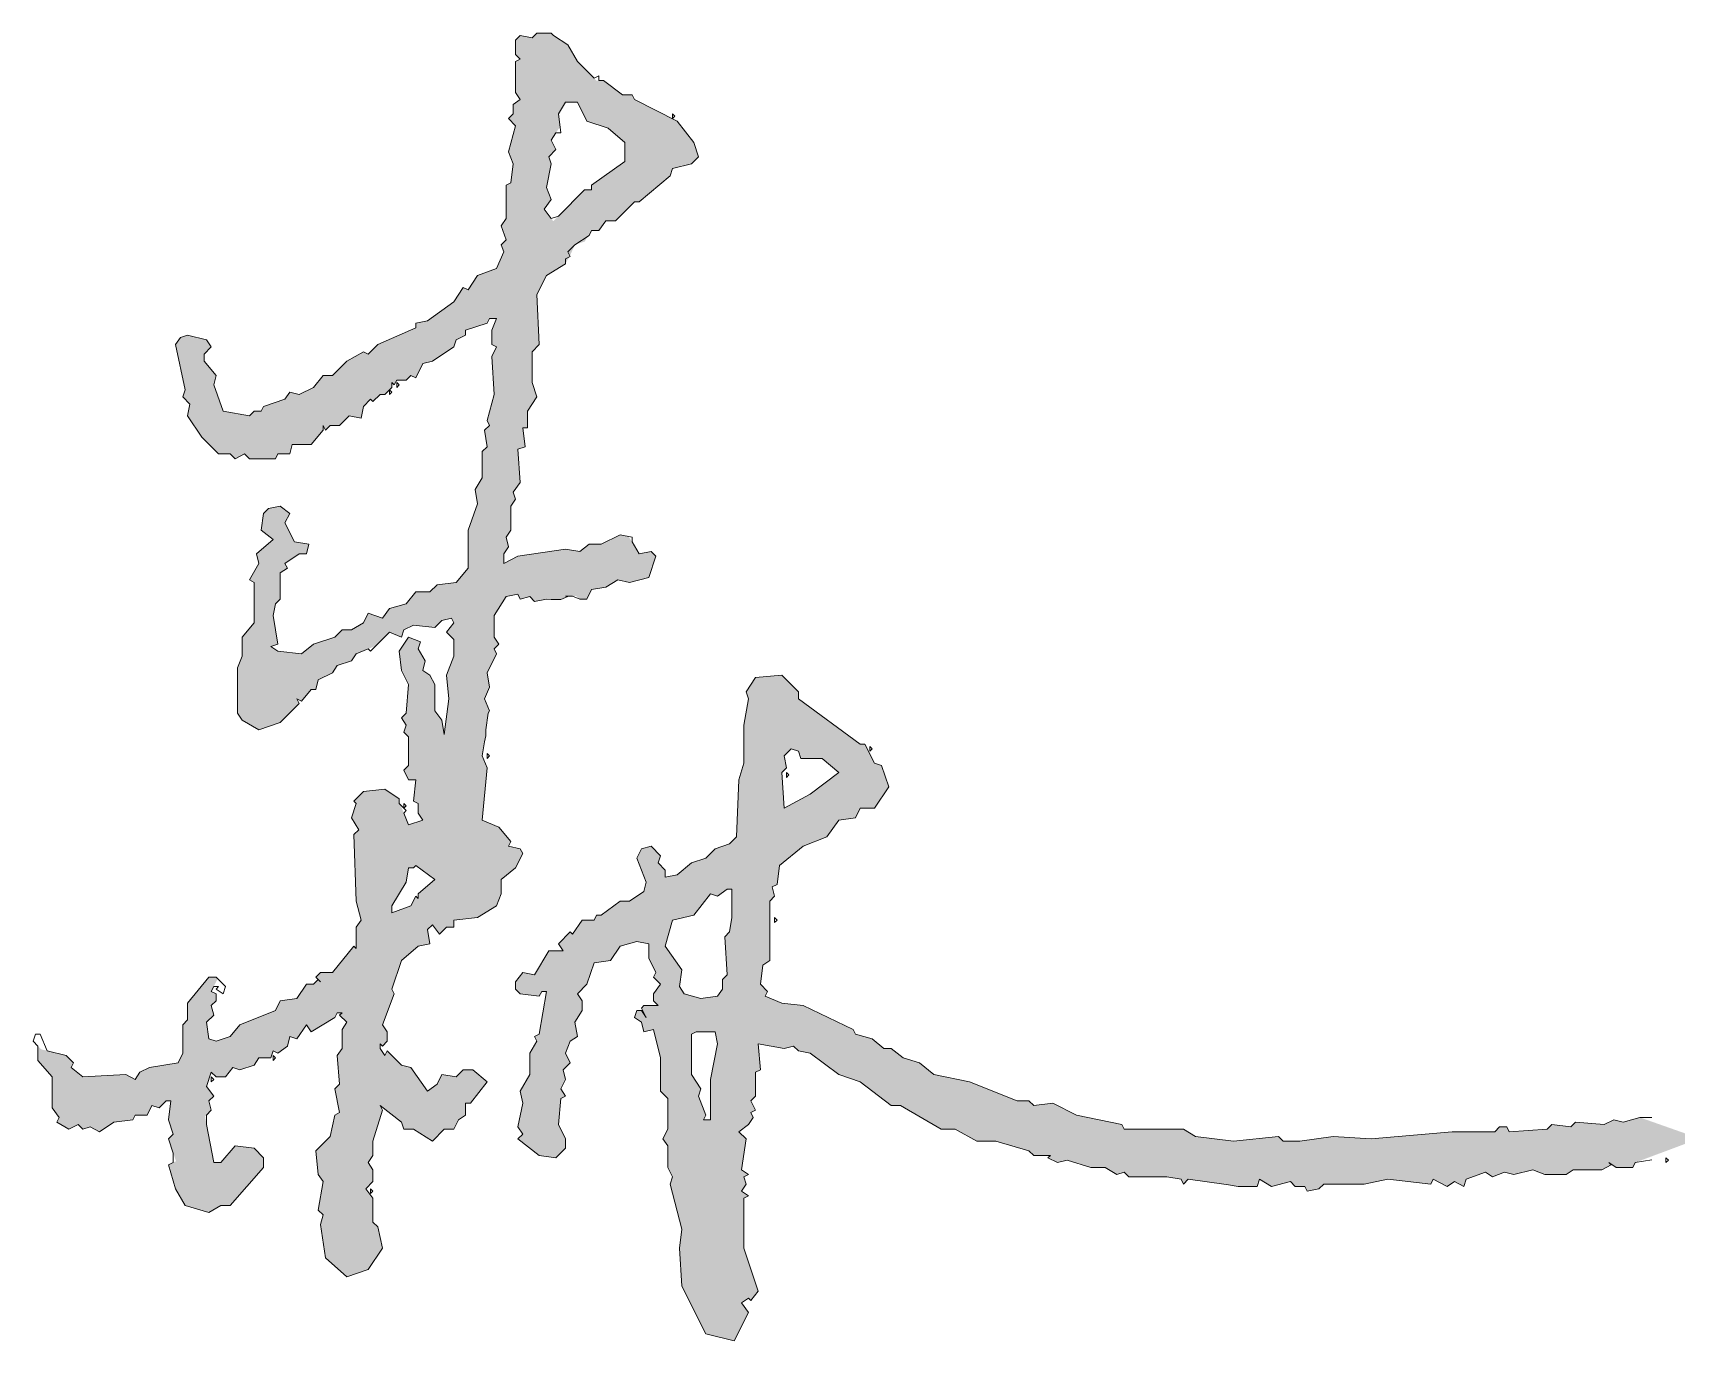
# Model space of a CAD drawing. Extents: x 1188826 to 1909461, y 608442 to 1651179.
# Drawn here: x 1554043 to 1554883, y 1275409 to 1276075 of the extents above; entities that cross this region are included whole.
import ezdxf

# ---------------------------------------------------------------- set-up
doc = ezdxf.new("R2010")
doc.units = 0
doc.header["$LTSCALE"] = 1000
doc.header["$MEASUREMENT"] = 0
doc.layers.add('WALL', color=9, linetype='Continuous', lineweight=40)
doc.layers.add('签名', color=7, linetype='Continuous', lineweight=18)

# ---------------------------------------------------------------- blocks, each defined once
blk = doc.blocks.new('tq5113')
at = {"layer": '签名'}
h = blk.add_hatch(color=2, dxfattribs=at)
h.dxf.hatch_style = 1
h.paths.add_polyline_path([(6126.61, 7861.56), (6120.56, 7861.56), (6118.14, 7859.14), (6119.35, 7857.93), (6116.94, 7855.51), (6113.31, 7855.51), (6108.47, 7848.25), (6100, 7847.04), (6097.58, 7842.21), (6079.44, 7834.95), (6074.6, 7828.9), (6067.34, 7826.48), (6063.71, 7827.69), (6062.5, 7836.16), (6066.13, 7839.79), (6064.92, 7844.62), (6067.34, 7847.04), (6067.34, 7850.67), (6064.92, 7851.88), (6068.15, 7858.33), (6067.34, 7859.14), (6063.71, 7859.14), (6052.83, 7845.83), (6052.83, 7837.37), (6050.41, 7834.95), (6050.41, 7820.43), (6047.99, 7815.59), (6033.47, 7813.18), (6028.63, 7810.76), (6026.22, 7807.13), (6021.38, 7809.55), (5999.6, 7808.34), (5993.56, 7813.18), (5994.77, 7815.59), (5991.14, 7819.22), (5978.23, 7822.45), (5976.62, 7824.06), (5976.62, 7816.8), (5983.88, 7808.34), (5983.88, 7792.61), (5987.51, 7787.77), (5986.3, 7785.35), (5992.35, 7781.73), (5997.18, 7784.14), (5999.6, 7781.73), (6003.23, 7782.94), (6008.07, 7780.52), (6015.33, 7785.35), (6025.01, 7786.56), (6026.22, 7788.98), (6032.26, 7788.98), (6034.68, 7793.82), (6038.31, 7792.61), (6041.94, 7796.24), (6044.36, 7796.24), (6043.15, 7786.56), (6045.57, 7779.31), (6043.15, 7776.89), (6046.95, 7765.48), (6043.15, 7763.58), (6046.78, 7751.49), (6051.62, 7743.02), (6063.71, 7739.39), (6069.76, 7743.02), (6074.6, 7743.02), (6091.53, 7762.37), (6091.53, 7767.21), (6086.7, 7772.05), (6077.02, 7773.26), (6069.76, 7764.79), (6066.13, 7764.79), (6061.74, 7788.22), (6064.92, 7791.4), (6063.71, 7796.24), (6066.13, 7798.66), (6062.5, 7803.5), (6064.92, 7810.76), (6067.34, 7808.34), (6072.18, 7808.34), (6075.81, 7813.18), (6079.44, 7811.97), (6086.7, 7814.38), (6089.11, 7818.01), (6095.16, 7818.01), (6096.37, 7821.64), (6098.79, 7820.43), (6103.63, 7824.06), (6104.84, 7828.9), (6108.47, 7827.69), (6113.31, 7834.95), (6115.73, 7831.32), (6127.82, 7838.58), (6129.03, 7841), (6131.45, 7841), (6130.24, 7839.79), (6133.87, 7836.16), (6131.45, 7832.53), (6131.45, 7822.85), (6129.03, 7819.22), (6130.24, 7804.71), (6127.82, 7802.29), (6130.24, 7790.19), (6127.82, 7788.98), (6125.4, 7778.1), (6118.14, 7770.84), (6119.35, 7758.74), (6121.77, 7755.11), (6119.35, 7740.6), (6121.77, 7738.18), (6120.56, 7733.34), (6122.98, 7716.41), (6133.87, 7706.73), (6144.76, 7710.36), (6152.01, 7721.25), (6149.59, 7732.13), (6147.18, 7734.55), (6147.18, 7746.65), (6143.55, 7751.49), (6147.18, 7755.11), (6147.18, 7761.16), (6144.76, 7764.79), (6147.18, 7768.42), (6147.18, 7775.68), (6152.01, 7791.4), (6150.8, 7793.82), (6161.69, 7785.35), (6162.9, 7781.73), (6167.74, 7781.73), (6177.42, 7775.68), (6183.46, 7781.73), (6188.3, 7781.73), (6190.72, 7786.56), (6194.35, 7788.98), (6194.35, 7795.03), (6196.77, 7795.03), (6205.24, 7805.92), (6197.98, 7811.97), (6193.14, 7811.97), (6189.51, 7808.34), (6182.25, 7809.55), (6179.83, 7804.71), (6175, 7801.08), (6166.53, 7813.18), (6161.69, 7814.38), (6154.43, 7821.64), (6153.22, 7819.22), (6150.8, 7822.85), (6150.8, 7825.27), (6152.01, 7824.06), (6154.43, 7826.48), (6154.43, 7831.32), (6152.01, 7834.95), (6158.06, 7850.67), (6156.85, 7853.09), (6161.69, 7867.61), (6170.16, 7874.86), (6176.21, 7876.07), (6175, 7883.33), (6177.42, 7885.75), (6181.04, 7880.91), (6184.67, 7884.54), (6188.3, 7884.54), (6188.3, 7888.17), (6195.02, 7888.84), (6195.56, 7889.38), (6196, 7888.94), (6200.4, 7889.38), (6210.07, 7895.43), (6212.49, 7901.48), (6212.49, 7908.73), (6219.75, 7914.78), (6223.38, 7922.04), (6222.17, 7924.46), (6216.12, 7925.67), (6217.33, 7928.09), (6211.28, 7935.34), (6202.82, 7938.97), (6205.24, 7965.58), (6202.82, 7971.63), (6204.55, 7982.05), (6204.58, 7984.69), (6205.79, 7993.15), (6206.45, 7994.62), (6204.03, 8000.66), (6206.45, 8006.71), (6205.24, 8013.97), (6210.07, 8023.65), (6208.86, 8026.06), (6211.28, 8028.48), (6208.86, 8032.11), (6208.86, 8043), (6214.91, 8052.68), (6220.96, 8053.89), (6222.17, 8051.47), (6227.01, 8052.68), (6229.43, 8050.26), (6235.48, 8051.47), (6237.24, 8051.3), (6242.08, 8051.3), (6246.36, 8052.68), (6246.97, 8052.93), (6250.6, 8052.93), (6252.41, 8051.47), (6256.04, 8051.47), (6258.46, 8056.3), (6265.72, 8057.51), (6271.76, 8061.14), (6277.81, 8059.93), (6287.49, 8062.35), (6291.12, 8073.24), (6288.7, 8075.66), (6282.65, 8074.45), (6277.37, 8083.25), (6272.97, 8084.13), (6263.3, 8079.29), (6257.25, 8079.29), (6252.41, 8075.66), (6245.15, 8076.87), (6220.96, 8073.24), (6213.7, 8069.61), (6213.7, 8074.45), (6216.12, 8078.08), (6214.91, 8082.92), (6217.33, 8086.54), (6217.33, 8098.64), (6219.75, 8102.27), (6218.54, 8105.9), (6222.17, 8110.74), (6220.96, 8127.67), (6224.59, 8128.88), (6223.38, 8138.56), (6225.8, 8138.56), (6225.8, 8147.02), (6230.64, 8154.28), (6228.22, 8161.54), (6228.22, 8177.26), (6231.85, 8180.89), (6230.64, 8206.3), (6235.48, 8215.97), (6245.15, 8222.02), (6247.38, 8226.04), (6249.99, 8231.7), (6254.95, 8233.35), (6258.46, 8238.95), (6262.09, 8238.95), (6265.72, 8243.79), (6270.55, 8243.79), (6280.23, 8253.47), (6282.65, 8253.47), (6298.38, 8266.78), (6299.58, 8270.4), (6309.26, 8272.82), (6312.89, 8276.45), (6310.47, 8283.71), (6302, 8294.6), (6280.23, 8305.48), (6279.02, 8307.9), (6274.18, 8307.9), (6264.51, 8315.16), (6260.88, 8315.16), (6251.2, 8324.84), (6246.36, 8333.3), (6237.29, 8339.35), (6230.64, 8339.35), (6228.22, 8336.93), (6222.17, 8338.14), (6219.75, 8335.72), (6219.75, 8328.46), (6222.17, 8326.05), (6219.75, 8324.84), (6219.75, 8309.11), (6222.17, 8305.48), (6218.54, 8303.06), (6218.54, 8298.22), (6216.12, 8295.81), (6219.75, 8292.18), (6216.12, 8278.87), (6218.54, 8272.82), (6217.33, 8263.15), (6214.91, 8261.94), (6214.91, 8245), (6212.49, 8241.37), (6214.91, 8234.12), (6212.49, 8231.7), (6213.7, 8228.07), (6210.07, 8219.6), (6200.4, 8215.97), (6195.56, 8208.71), (6193.14, 8209.92), (6188.3, 8202.67), (6175, 8192.99), (6168.95, 8191.78), (6168.95, 8189.36), (6149.59, 8180.89), (6144.76, 8176.06), (6142.34, 8177.26), (6133.87, 8172.43), (6126.61, 8165.17), (6121.77, 8165.17), (6116.94, 8159.12), (6109.68, 8155.49), (6104.84, 8156.7), (6102.42, 8153.07), (6091.53, 8149.44), (6090.32, 8147.02), (6086.7, 8147.02), (6084.28, 8144.61), (6070.97, 8147.02), (6066.13, 8160.33), (6067.34, 8165.17), (6061.29, 8172.43), (6061.29, 8176.06), (6064.92, 8179.68), (6062.5, 8183.31), (6052.83, 8185.73), (6049.2, 8184.52), (6046.78, 8180.89), (6051.62, 8157.91), (6050.41, 8154.28), (6054.04, 8150.65), (6052.83, 8144.61), (6060.08, 8133.72), (6068.55, 8125.25), (6074.6, 8125.25), (6077.02, 8122.83), (6081.86, 8125.25), (6084.28, 8122.83), (6097.58, 8122.83), (6098.79, 8125.25), (6104.84, 8125.25), (6106.05, 8130.09), (6115.73, 8130.09), (6121.77, 8137.35), (6121.77, 8139.77), (6122.98, 8137.35), (6125.4, 8139.77), (6130.24, 8139.77), (6135.08, 8144.61), (6141.13, 8143.4), (6142.34, 8149.44), (6145.97, 8153.07), (6147.18, 8151.86), (6150.8, 8155.49), (6153.22, 8155.49), (6156.85, 8159.12), (6156.85, 8161.54), (6158.06, 8160.33), (6159.27, 8162.75), (6164.11, 8162.75), (6166.53, 8165.17), (6168.95, 8163.96), (6172.58, 8171.22), (6177.42, 8172.43), (6188.3, 8179.68), (6189.51, 8183.31), (6194.35, 8185.73), (6194.35, 8188.15), (6205.24, 8191.78), (6206.45, 8194.2), (6210.07, 8194.2), (6207.66, 8188.15), (6207.66, 8180.89), (6210.07, 8179.68), (6207.66, 8174.85), (6208.86, 8155.49), (6205.24, 8142.19), (6206.45, 8139.77), (6204.03, 8137.35), (6205.24, 8128.88), (6202.82, 8126.46), (6202.82, 8113.16), (6199.19, 8107.11), (6200.4, 8099.85), (6195.56, 8086.54), (6195.56, 8067.19), (6189.51, 8059.93), (6179.83, 8058.72), (6176.21, 8055.1), (6168.95, 8055.1), (6164.11, 8049.05), (6155.64, 8046.63), (6152.01, 8041.79), (6144.76, 8044.21), (6142.34, 8039.37), (6136.29, 8035.74), (6131.45, 8035.74), (6127.82, 8032.11), (6116.94, 8028.48), (6110.89, 8023.65), (6098.79, 8024.86), (6095.16, 8027.27), (6098.79, 8028.48), (6096.37, 8043), (6097.58, 8049.05), (6100, 8051.47), (6100, 8064.77), (6103.63, 8067.19), (6102.42, 8069.61), (6109.68, 8074.45), (6113.31, 8074.45), (6114.52, 8079.29), (6107.26, 8080.5), (6102.42, 8090.17), (6104.84, 8095.01), (6100, 8098.64), (6093.95, 8097.43), (6091.53, 8095.01), (6090.32, 8086.54), (6096.37, 8081.71), (6087.9, 8074.45), (6089.11, 8069.61), (6084.28, 8061.14), (6086.7, 8059.93), (6086.7, 8039.37), (6080.65, 8032.11), (6080.65, 8022.44), (6078.23, 8016.39), (6078.23, 7993.41), (6080.65, 7989.78), (6089.11, 7984.94), (6100, 7988.57), (6109.68, 7998.24), (6108.47, 8000.66), (6110.89, 7999.45), (6115.73, 8005.5), (6118.14, 8005.5), (6119.35, 8010.34), (6126.61, 8013.97), (6129.03, 8017.6), (6136.29, 8020.02), (6138.71, 8023.65), (6148.79, 8027.68), (6155.64, 8034.53), (6161.69, 8032.11), (6162.9, 8035.74), (6167.74, 8038.16), (6178.62, 8036.95), (6182.25, 8040.58), (6187.09, 8041.79), (6188.3, 8039.37), (6184.67, 8034.53), (6188.3, 8030.9), (6188.3, 8022.44), (6184.67, 8012.76), (6185.88, 8000.66), (6183.46, 7982.52), (6182.25, 7989.78), (6178.62, 7994.62), (6178.62, 8007.92), (6176.21, 8012.76), (6172.58, 8015.18), (6173.79, 8020.02), (6170.16, 8026.06), (6171.37, 8029.69), (6165.32, 8032.11), (6160.48, 8024.86), (6161.69, 8015.18), (6165.32, 8007.92), (6164.11, 7993.41), (6161.69, 7990.99), (6164.11, 7987.36), (6162.9, 7983.73), (6165.32, 7981.31), (6165.32, 7966.79), (6162.9, 7964.38), (6165.32, 7959.54), (6168.95, 7959.54), (6167.74, 7948.65), (6170.16, 7947.44), (6170.16, 7942.6), (6172.58, 7938.97), (6165.32, 7936.55), (6161.29, 7946.63), (6160.48, 7947.44), (6160.48, 7949.86), (6153.22, 7954.7), (6142.34, 7953.49), (6137.5, 7948.65), (6138.71, 7947.44), (6136.29, 7940.18), (6139.92, 7934.14), (6137.5, 7931.72), (6138.71, 7897.85), (6141.13, 7888.17), (6138.71, 7884.54), (6138.71, 7873.66), (6137.5, 7874.86)])
h.paths.add_polyline_path([(6156.85, 7891.8), (6156.85, 7895.43), (6164.11, 7907.52), (6165.32, 7914.78), (6167.74, 7914.78), (6168.95, 7915.99), (6178.62, 7908.73), (6170.16, 7901.48), (6170.16, 7899.06), (6168.95, 7900.27), (6166.53, 7895.43)], flags=16)
h.paths.add_polyline_path([(6234.27, 8249.84), (6237.9, 8254.68), (6235.48, 8260.73), (6237.9, 8272.82), (6236.69, 8276.45), (6240.31, 8280.08), (6237.9, 8284.92), (6242.35, 8291.6), (6241.52, 8298.22), (6245.15, 8304.27), (6251.2, 8304.27), (6256.04, 8294.6), (6266.93, 8290.97), (6275.39, 8283.71), (6275.39, 8274.03), (6258.46, 8261.94), (6258.46, 8259.52), (6254.83, 8259.52), (6238.93, 8243.62)], flags=16)
h = blk.add_hatch(color=2, dxfattribs=at)
h.dxf.hatch_style = 1
h.paths.add_polyline_path([(6324.99, 7853.09), (6322.57, 7849.46), (6314.1, 7848.25), (6305.63, 7850.67), (6303.21, 7854.3), (6304.42, 7862.77), (6295.96, 7874.86), (6299.58, 7888.17), (6310.47, 7890.59), (6318.94, 7901.48), (6322.57, 7900.27), (6327.41, 7903.9), (6329.82, 7903.9), (6329.82, 7889.38), (6328.62, 7882.12), (6326.2, 7879.7), (6327.41, 7860.35), (6324.99, 7857.93)], flags=16)
h.paths.add_polyline_path([(6321.36, 7831.32), (6322.57, 7825.27), (6318.94, 7807.13), (6318.94, 7786.56), (6315.31, 7786.56), (6316.52, 7788.98), (6312.89, 7798.66), (6314.1, 7802.29), (6309.26, 7809.55), (6309.26, 7830.11), (6311.68, 7831.32)], flags=16)
h.paths.add_polyline_path([(6356.44, 7945.02), (6355.23, 7963.17), (6357.65, 7965.58), (6356.44, 7971.63), (6358.86, 7974.05), (6360.06, 7975.26), (6363.69, 7974.05), (6364.9, 7970.42), (6375.79, 7970.42), (6384.26, 7963.17), (6369.74, 7952.28)], flags=16)
h.paths.add_polyline_path([(6357.65, 7960.75), (6357.65, 7963.17), (6358.86, 7961.96)], flags=0)
h.paths.add_polyline_path([(6814.82, 7774.28), (6814.85, 7779.67), (6791.89, 7787.77), (6783.42, 7785.35), (6778.59, 7786.56), (6773.75, 7784.14), (6759.23, 7785.35), (6756.81, 7782.94), (6747.14, 7784.14), (6744.72, 7781.73), (6725.36, 7780.52), (6724.15, 7782.94), (6720.53, 7782.94), (6718.11, 7780.52), (6696.33, 7780.52), (6655.21, 7776.89), (6635.85, 7778.1), (6618.92, 7775.68), (6610.45, 7775.68), (6608.03, 7778.1), (6585.05, 7775.68), (6565.7, 7778.1), (6559.65, 7781.73), (6529.41, 7781.73), (6528.2, 7784.14), (6505.22, 7788.98), (6493.12, 7795.03), (6483.44, 7793.82), (6481.02, 7796.24), (6474.98, 7796.24), (6450.78, 7805.92), (6432.64, 7809.55), (6425.38, 7815.59), (6416.92, 7818.01), (6410.87, 7822.85), (6407.24, 7822.85), (6401.19, 7827.69), (6392.72, 7830.11), (6391.51, 7832.53), (6366.11, 7844.62), (6355.23, 7845.83), (6346.76, 7849.46), (6347.97, 7851.88), (6344.34, 7855.51), (6345.55, 7865.19), (6349.18, 7867.61), (6349.18, 7897.85), (6351.6, 7900.27), (6350.39, 7905.1), (6352.81, 7906.31), (6354.02, 7915.99), (6366.11, 7925.67), (6378.21, 7930.51), (6384.26, 7938.97), (6392.72, 7940.18), (6395.14, 7945.02), (6402.4, 7945.02), (6409.66, 7955.91), (6406.03, 7966.79), (6402.4, 7968), (6397.56, 7977.68), (6395.14, 7977.68), (6363.69, 8000.66), (6363.69, 8004.29), (6355.23, 8012.76), (6341.92, 8011.55), (6337.08, 8004.29), (6338.29, 8000.66), (6335.87, 7987.36), (6335.87, 7968), (6333.45, 7959.54), (6332.24, 7930.51), (6328.62, 7926.88), (6321.36, 7924.46), (6316.52, 7919.62), (6309.26, 7917.2), (6302, 7911.15), (6295.96, 7909.94), (6295.96, 7913.57), (6292.33, 7917.2), (6293.54, 7920.83), (6288.7, 7925.67), (6283.86, 7924.46), (6281.44, 7919.62), (6286.28, 7907.52), (6285.07, 7902.69), (6277.81, 7897.85), (6272.97, 7897.85), (6263.3, 7890.59), (6260.88, 7890.59), (6259.67, 7888.17), (6253.62, 7888.17), (6248.78, 7880.91), (6247.57, 7882.12), (6241.52, 7876.07), (6243.94, 7872.45), (6236.69, 7872.45), (6229.43, 7860.35), (6223.38, 7861.56), (6219.75, 7856.72), (6219.75, 7853.09), (6222.17, 7850.67), (6231.85, 7849.46), (6233.06, 7851.88), (6235.48, 7851.88), (6231.85, 7830.11), (6229.43, 7828.9), (6230.64, 7826.48), (6227.01, 7820.43), (6227.01, 7809.55), (6222.17, 7801.08), (6223.38, 7795.03), (6220.96, 7782.94), (6223.38, 7779.31), (6220.96, 7776.89), (6231.85, 7768.42), (6240.31, 7767.21), (6245.15, 7772.05), (6245.15, 7776.89), (6241.52, 7784.14), (6242.73, 7797.45), (6245.15, 7798.66), (6242.73, 7802.29), (6245.15, 7807.13), (6243.94, 7811.97), (6247.57, 7815.59), (6245.15, 7820.43), (6247.57, 7826.48), (6251.2, 7828.9), (6249.99, 7836.16), (6253.62, 7842.21), (6253.62, 7847.04), (6251.2, 7850.67), (6256.04, 7855.51), (6259.67, 7866.4), (6268.14, 7867.61), (6272.97, 7874.86), (6281.44, 7877.28), (6287.49, 7876.07), (6287.49, 7868.82), (6291.12, 7861.56), (6289.91, 7859.14), (6293.54, 7855.51), (6289.91, 7850.67), (6289.91, 7847.04), (6292.33, 7844.62), (6285.07, 7844.62), (6283.86, 7843.42), (6286.28, 7838.58), (6283.86, 7842.21), (6281.44, 7842.21), (6280.23, 7838.58), (6283.86, 7836.16), (6285.07, 7831.32), (6289.91, 7832.53), (6293.54, 7818.01), (6293.54, 7801.08), (6297.17, 7797.45), (6297.17, 7781.73), (6294.75, 7776.89), (6297.17, 7773.26), (6297.17, 7762.37), (6299.58, 7757.53), (6298.38, 7753.9), (6304.42, 7730.92), (6303.21, 7721.25), (6304.42, 7701.89), (6316.52, 7677.7), (6331.03, 7674.07), (6338.29, 7688.59), (6334.66, 7693.42), (6338.29, 7695.84), (6339.5, 7694.63), (6343.13, 7699.47), (6335.87, 7721.25), (6335.87, 7746.65), (6338.29, 7747.86), (6334.66, 7750.28), (6337.08, 7753.9), (6335.87, 7757.53), (6338.29, 7758.74), (6334.66, 7761.16), (6337.08, 7776.89), (6333.45, 7780.52), (6338.29, 7784.14), (6340.71, 7787.77), (6339.5, 7790.19), (6341.92, 7791.4), (6339.5, 7796.24), (6341.92, 7798.66), (6341.92, 7810.76), (6344.34, 7811.97), (6343.13, 7825.27), (6356.44, 7822.85), (6361.27, 7824.06), (6363.69, 7821.64), (6369.74, 7820.43), (6384.26, 7809.55), (6395.14, 7805.92), (6410.87, 7793.82), (6415.71, 7793.82), (6436.27, 7781.73), (6443.53, 7781.73), (6454.41, 7775.68), (6464.09, 7775.68), (6481.02, 7770.84), (6483.44, 7768.42), (6491.91, 7768.42), (6490.7, 7767.21), (6495.54, 7764.79), (6500.38, 7766), (6512.47, 7762.37), (6519.73, 7762.37), (6525.78, 7758.74), (6529.41, 7759.95), (6531.83, 7757.53), (6551.18, 7757.53), (6558.44, 7756.32), (6559.65, 7753.9), (6562.07, 7756.32), (6580.21, 7753.9), (6583.61, 7753.31), (6587.47, 7752.7), (6597.15, 7752.7), (6598.36, 7756.32), (6604.4, 7752.7), (6614.08, 7755.11), (6616.5, 7752.7), (6621.34, 7752.7), (6622.55, 7750.28), (6628.6, 7751.49), (6631.02, 7753.9), (6651.58, 7753.9), (6663.67, 7756.32), (6685.45, 7753.9), (6686.66, 7756.32), (6693.91, 7752.7), (6697.54, 7755.11), (6702.38, 7752.7), (6703.59, 7756.32), (6713.27, 7759.95), (6716.9, 7757.53), (6722.94, 7759.95), (6727.78, 7758.74), (6737.46, 7761.16), (6743.51, 7758.74), (6754.39, 7758.74), (6758.02, 7761.16), (6772.54, 7761.16), (6777.38, 7763.58), (6776.17, 7764.79), (6779.8, 7762.37), (6788.26, 7762.37), (6789.47, 7764.79)])
at = {"layer": '签名', "color": 2, "elevation": 9704994.47}
for points in [[(6239.1, 8338.14), (6237.9, 8339.35), (6230.64, 8339.35), (6228.22, 8336.93), (6222.17, 8338.14), (6219.75, 8335.72), (6219.75, 8328.46), (6222.17, 8326.05), (6219.75, 8324.84), (6219.75, 8309.11), (6222.17, 8305.48), (6218.54, 8303.06), (6218.54, 8298.22), (6216.12, 8295.81), (6219.75, 8292.18), (6216.12, 8278.87), (6218.54, 8272.82), (6217.33, 8263.15), (6214.91, 8261.94), (6214.91, 8245), (6212.49, 8241.37), (6214.91, 8234.12), (6212.49, 8231.7), (6213.7, 8228.07), (6210.07, 8219.6), (6200.4, 8215.97), (6195.56, 8208.71), (6193.14, 8209.92), (6188.3, 8202.67), (6175, 8192.99), (6168.95, 8191.78), (6168.95, 8189.36), (6149.59, 8180.89), (6144.76, 8176.06), (6142.34, 8177.26), (6133.87, 8172.43), (6126.61, 8165.17), (6121.77, 8165.17), (6116.94, 8159.12), (6109.68, 8155.49), (6104.84, 8156.7), (6102.42, 8153.07), (6091.53, 8149.44), (6090.32, 8147.02), (6086.7, 8147.02), (6084.28, 8144.61), (6070.97, 8147.02), (6066.13, 8160.33), (6067.34, 8165.17), (6061.29, 8172.43), (6061.29, 8176.06), (6064.92, 8179.68), (6062.5, 8183.31), (6052.83, 8185.73), (6049.2, 8184.52), (6046.78, 8180.89), (6051.62, 8157.91), (6050.41, 8154.28), (6054.04, 8150.65), (6052.83, 8144.61), (6060.08, 8133.72), (6068.55, 8125.25), (6074.6, 8125.25), (6077.02, 8122.83), (6081.86, 8125.25), (6084.28, 8122.83), (6097.58, 8122.83), (6098.79, 8125.25), (6104.84, 8125.25), (6106.05, 8130.09), (6115.73, 8130.09), (6121.77, 8137.35), (6121.77, 8139.77), (6122.98, 8137.35), (6125.4, 8139.77), (6130.24, 8139.77), (6135.08, 8144.61), (6141.13, 8143.4), (6142.34, 8149.44), (6145.97, 8153.07), (6147.18, 8151.86), (6150.8, 8155.49), (6153.22, 8155.49), (6156.85, 8159.12), (6156.85, 8161.54), (6158.06, 8160.33), (6159.27, 8162.75), (6164.11, 8162.75), (6166.53, 8165.17), (6168.95, 8163.96), (6172.58, 8171.22), (6177.42, 8172.43), (6188.3, 8179.68), (6189.51, 8183.31), (6194.35, 8185.73), (6194.35, 8188.15), (6205.24, 8191.78), (6206.45, 8194.2), (6210.07, 8194.2), (6207.66, 8188.15), (6207.66, 8180.89), (6210.07, 8179.68), (6207.66, 8174.85), (6208.86, 8155.49), (6205.24, 8142.19), (6206.45, 8139.77), (6204.03, 8137.35), (6205.24, 8128.88), (6202.82, 8126.46), (6202.82, 8113.16), (6199.19, 8107.11), (6200.4, 8099.85), (6195.56, 8086.54), (6195.56, 8067.19), (6189.51, 8059.93), (6179.83, 8058.72), (6176.21, 8055.1), (6168.95, 8055.1), (6164.11, 8049.05), (6155.64, 8046.63), (6152.01, 8041.79), (6144.76, 8044.21), (6142.34, 8039.37), (6136.29, 8035.74), (6131.45, 8035.74), (6127.82, 8032.11), (6116.94, 8028.48), (6110.89, 8023.65), (6098.79, 8024.86), (6095.16, 8027.27), (6098.79, 8028.48), (6096.37, 8043), (6097.58, 8049.05), (6100, 8051.47), (6100, 8064.77), (6103.63, 8067.19), (6102.42, 8069.61), (6109.68, 8074.45), (6113.31, 8074.45), (6114.52, 8079.29), (6107.26, 8080.5), (6102.42, 8090.17), (6104.84, 8095.01), (6100, 8098.64), (6093.95, 8097.43), (6091.53, 8095.01), (6090.32, 8086.54), (6096.37, 8081.71), (6087.9, 8074.45), (6089.11, 8069.61), (6084.28, 8061.14), (6086.7, 8059.93), (6086.7, 8039.37), (6080.65, 8032.11), (6080.65, 8022.44), (6078.23, 8016.39), (6078.23, 7993.41), (6080.65, 7989.78), (6089.11, 7984.94), (6100, 7988.57), (6109.68, 7998.24), (6108.47, 8000.66), (6110.89, 7999.45), (6115.73, 8005.5), (6118.14, 8005.5), (6119.35, 8010.34), (6126.61, 8013.97), (6129.03, 8017.6), (6136.29, 8020.02), (6138.71, 8023.65), (6144.76, 8026.06), (6145.97, 8024.86), (6155.64, 8034.53), (6161.69, 8032.11), (6162.9, 8035.74), (6167.74, 8038.16), (6178.62, 8036.95), (6182.25, 8040.58), (6187.09, 8041.79), (6188.3, 8039.37), (6184.67, 8034.53), (6188.3, 8030.9), (6188.3, 8022.44), (6184.67, 8012.76), (6185.88, 8000.66), (6183.46, 7982.52), (6182.25, 7989.78), (6178.62, 7994.62), (6178.62, 8007.92), (6176.21, 8012.76), (6172.58, 8015.18), (6173.79, 8020.02), (6170.16, 8026.06), (6171.37, 8029.69), (6165.32, 8032.11), (6160.48, 8024.86), (6161.69, 8015.18), (6165.32, 8007.92), (6164.11, 7993.41), (6161.69, 7990.99), (6164.11, 7987.36), (6162.9, 7983.73), (6165.32, 7981.31), (6165.32, 7966.79), (6162.9, 7964.38), (6165.32, 7959.54), (6168.95, 7959.54), (6167.74, 7948.65), (6170.16, 7947.44), (6170.16, 7942.6), (6172.58, 7938.97), (6165.32, 7936.55), (6162.9, 7942.6), (6164.11, 7943.81), (6160.48, 7947.44), (6160.48, 7949.86), (6153.22, 7954.7), (6142.34, 7953.49), (6137.5, 7948.65), (6138.71, 7947.44), (6136.29, 7940.18), (6139.92, 7934.14), (6137.5, 7931.72), (6138.71, 7897.85), (6141.13, 7888.17), (6138.71, 7884.54), (6138.71, 7873.66), (6137.5, 7874.86), (6126.61, 7861.56), (6120.56, 7861.56), (6118.14, 7859.14), (6120.56, 7856.72), (6119.35, 7857.93), (6116.94, 7855.51), (6113.31, 7855.51), (6108.47, 7848.25), (6100, 7847.04), (6097.58, 7842.21), (6079.44, 7834.95), (6074.6, 7828.9), (6067.34, 7826.48), (6063.71, 7827.69), (6062.5, 7836.16), (6066.13, 7839.79), (6064.92, 7844.62), (6067.34, 7847.04), (6067.34, 7850.67), (6064.92, 7851.88), (6066.13, 7854.3), (6068.55, 7854.3), (6067.34, 7853.09), (6070.97, 7850.67), (6072.18, 7854.3), (6067.34, 7859.14), (6063.71, 7859.14), (6052.83, 7845.83), (6052.83, 7837.37), (6050.41, 7834.95), (6050.41, 7820.43), (6047.99, 7815.59), (6033.47, 7813.18), (6028.63, 7810.76), (6026.22, 7807.13), (6021.38, 7809.55), (5999.6, 7808.34), (5993.56, 7813.18), (5994.77, 7815.59), (5991.14, 7819.22), (5981.46, 7821.64), (5977.83, 7830.11), (5975.41, 7830.11), (5974.2, 7826.48), (5976.62, 7824.06), (5976.62, 7816.8), (5983.88, 7808.34), (5983.88, 7792.61), (5987.51, 7787.77), (5986.3, 7785.35), (5992.35, 7781.73), (5997.18, 7784.14), (5999.6, 7781.73), (6003.23, 7782.94), (6008.07, 7780.52), (6015.33, 7785.35), (6025.01, 7786.56), (6026.22, 7788.98), (6032.26, 7788.98), (6034.68, 7793.82), (6038.31, 7792.61), (6041.94, 7796.24), (6044.36, 7796.24), (6043.15, 7786.56), (6045.57, 7779.31), (6043.15, 7776.89), (6045.57, 7769.63), (6045.57, 7764.79), (6043.15, 7763.58), (6046.78, 7751.49), (6051.62, 7743.02), (6063.71, 7739.39), (6069.76, 7743.02), (6074.6, 7743.02), (6091.53, 7762.37), (6091.53, 7767.21), (6086.7, 7772.05), (6077.02, 7773.26), (6069.76, 7764.79), (6066.13, 7764.79), (6062.5, 7784.14), (6062.5, 7788.98), (6064.92, 7791.4), (6063.71, 7796.24), (6066.13, 7798.66), (6062.5, 7803.5), (6064.92, 7810.76), (6067.34, 7808.34), (6072.18, 7808.34), (6075.81, 7813.18), (6079.44, 7811.97), (6086.7, 7814.38), (6089.11, 7818.01), (6095.16, 7818.01), (6096.37, 7821.64), (6098.79, 7820.43), (6103.63, 7824.06), (6104.84, 7828.9), (6108.47, 7827.69), (6113.31, 7834.95), (6115.73, 7831.32), (6127.82, 7838.58), (6129.03, 7841), (6131.45, 7841), (6130.24, 7839.79), (6133.87, 7836.16), (6131.45, 7832.53), (6131.45, 7822.85), (6129.03, 7819.22), (6130.24, 7804.71), (6127.82, 7802.29), (6130.24, 7790.19), (6127.82, 7788.98), (6125.4, 7778.1), (6118.14, 7770.84), (6119.35, 7758.74), (6121.77, 7755.11), (6119.35, 7740.6), (6121.77, 7738.18), (6120.56, 7733.34), (6122.98, 7716.41), (6133.87, 7706.73), (6144.76, 7710.36), (6152.01, 7721.25), (6149.59, 7732.13), (6147.18, 7734.55), (6147.18, 7746.65), (6143.55, 7751.49), (6147.18, 7755.11), (6147.18, 7761.16), (6144.76, 7764.79), (6147.18, 7768.42), (6147.18, 7775.68), (6152.01, 7791.4), (6150.8, 7793.82), (6161.69, 7785.35), (6162.9, 7781.73), (6167.74, 7781.73), (6177.42, 7775.68), (6183.46, 7781.73), (6188.3, 7781.73), (6190.72, 7786.56), (6194.35, 7788.98), (6194.35, 7795.03), (6196.77, 7795.03), (6205.24, 7805.92), (6197.98, 7811.97), (6193.14, 7811.97), (6189.51, 7808.34), (6182.25, 7809.55), (6179.83, 7804.71), (6175, 7801.08), (6166.53, 7813.18), (6161.69, 7814.38), (6154.43, 7821.64), (6153.22, 7819.22), (6150.8, 7822.85), (6150.8, 7825.27), (6152.01, 7824.06), (6154.43, 7826.48), (6154.43, 7831.32), (6152.01, 7834.95), (6158.06, 7850.67), (6156.85, 7853.09), (6161.69, 7867.61), (6170.16, 7874.86), (6176.21, 7876.07), (6175, 7883.33), (6177.42, 7885.75), (6181.04, 7880.91), (6184.67, 7884.54), (6188.3, 7884.54), (6188.3, 7888.17), (6200.4, 7889.38), (6210.07, 7895.43), (6212.49, 7901.48), (6212.49, 7908.73), (6219.75, 7914.78), (6223.38, 7922.04), (6222.17, 7924.46), (6216.12, 7925.67), (6217.33, 7928.09), (6211.28, 7935.34), (6202.82, 7938.97), (6205.24, 7965.58), (6202.82, 7971.63), (6204.03, 7978.89), (6204.63, 7981.91), (6204.62, 7984.94), (6205.83, 7993.41), (6206.45, 7994.62), (6204.03, 8000.66), (6206.45, 8006.71), (6205.24, 8013.97), (6210.07, 8023.65), (6208.86, 8026.06), (6211.28, 8028.48), (6208.86, 8032.11), (6208.86, 8043), (6214.91, 8052.68), (6220.96, 8053.89), (6222.17, 8051.47), (6227.01, 8052.68), (6229.43, 8050.26), (6235.48, 8051.47), (6237.9, 8051.3), (6242.73, 8051.3), (6246.36, 8052.68), (6245.15, 8052.93), (6248.78, 8052.93), (6252.41, 8051.47), (6256.04, 8051.47), (6258.46, 8056.3), (6265.72, 8057.51), (6271.76, 8061.14), (6277.81, 8059.93), (6287.49, 8062.35), (6291.12, 8073.24), (6288.7, 8075.66), (6282.65, 8074.45), (6279.02, 8080.5), (6279.02, 8082.92), (6272.97, 8084.13), (6263.3, 8079.29), (6257.25, 8079.29), (6252.41, 8075.66), (6245.15, 8076.87), (6220.96, 8073.24), (6213.7, 8069.61), (6213.7, 8074.45), (6216.12, 8078.08), (6214.91, 8082.92), (6217.33, 8086.54), (6217.33, 8098.64), (6219.75, 8102.27), (6218.54, 8105.9), (6222.17, 8110.74), (6220.96, 8127.67), (6224.59, 8128.88), (6223.38, 8138.56), (6225.8, 8138.56), (6225.8, 8147.02), (6230.64, 8154.28), (6228.22, 8161.54), (6228.22, 8177.26), (6231.85, 8180.89), (6230.64, 8206.3), (6235.48, 8215.97), (6245.15, 8222.02), (6245.15, 8224.44), (6247.57, 8225.65), (6246.36, 8228.07), (6249.99, 8231.7), (6257.25, 8236.36), (6258.46, 8238.95), (6262.09, 8238.95), (6265.72, 8243.79), (6270.55, 8243.79), (6280.23, 8253.47), (6282.65, 8253.47), (6298.38, 8266.78), (6299.58, 8270.4), (6309.26, 8272.82), (6312.89, 8276.45), (6310.47, 8283.71), (6302, 8294.6), (6280.23, 8305.48), (6279.02, 8307.9), (6274.18, 8307.9), (6264.51, 8315.16), (6262.09, 8315.16), (6262.09, 8317.58), (6259.67, 8316.37), (6251.2, 8324.84), (6246.36, 8333.3), (6239.1, 8338.14)], [(6245.15, 8304.27), (6251.2, 8304.27), (6256.04, 8294.6), (6266.93, 8290.97), (6275.39, 8283.71), (6275.39, 8274.03), (6258.46, 8261.94), (6258.46, 8259.52), (6254.83, 8259.52), (6241.52, 8246.21), (6237.9, 8245), (6234.27, 8249.84), (6237.9, 8254.68), (6235.48, 8260.73), (6237.9, 8272.82), (6236.69, 8276.45), (6240.31, 8280.08), (6237.9, 8284.92), (6240.31, 8288.55), (6242.73, 8288.55), (6241.52, 8298.22), (6245.15, 8304.27)], [(6300.79, 8297.02), (6299.58, 8298.22), (6299.58, 8295.81), (6300.79, 8297.02)], [(6156.85, 8156.7), (6155.64, 8157.91), (6155.64, 8155.49), (6156.85, 8156.7)], [(6160.48, 8160.33), (6159.27, 8161.54), (6159.27, 8159.12), (6160.48, 8160.33)], [(6356.44, 8011.55), (6355.23, 8012.76), (6341.92, 8011.55), (6337.08, 8004.29), (6338.29, 8000.66), (6335.87, 7987.36), (6335.87, 7968), (6333.45, 7959.54), (6332.24, 7930.51), (6328.62, 7926.88), (6321.36, 7924.46), (6316.52, 7919.62), (6309.26, 7917.2), (6302, 7911.15), (6295.96, 7909.94), (6295.96, 7913.57), (6292.33, 7917.2), (6293.54, 7920.83), (6288.7, 7925.67), (6283.86, 7924.46), (6281.44, 7919.62), (6286.28, 7907.52), (6285.07, 7902.69), (6277.81, 7897.85), (6272.97, 7897.85), (6263.3, 7890.59), (6260.88, 7890.59), (6259.67, 7888.17), (6253.62, 7888.17), (6248.78, 7880.91), (6247.57, 7882.12), (6241.52, 7876.07), (6243.94, 7872.45), (6236.69, 7872.45), (6229.43, 7860.35), (6223.38, 7861.56), (6219.75, 7856.72), (6219.75, 7853.09), (6222.17, 7850.67), (6231.85, 7849.46), (6233.06, 7851.88), (6235.48, 7851.88), (6231.85, 7830.11), (6229.43, 7828.9), (6230.64, 7826.48), (6227.01, 7820.43), (6227.01, 7809.55), (6222.17, 7801.08), (6223.38, 7795.03), (6220.96, 7782.94), (6223.38, 7779.31), (6220.96, 7776.89), (6231.85, 7768.42), (6240.31, 7767.21), (6245.15, 7772.05), (6245.15, 7776.89), (6241.52, 7784.14), (6242.73, 7797.45), (6245.15, 7798.66), (6242.73, 7802.29), (6245.15, 7807.13), (6243.94, 7811.97), (6247.57, 7815.59), (6245.15, 7820.43), (6247.57, 7826.48), (6251.2, 7828.9), (6249.99, 7836.16), (6253.62, 7842.21), (6253.62, 7847.04), (6251.2, 7850.67), (6256.04, 7855.51), (6259.67, 7866.4), (6268.14, 7867.61), (6272.97, 7874.86), (6281.44, 7877.28), (6287.49, 7876.07), (6287.49, 7868.82), (6291.12, 7861.56), (6289.91, 7859.14), (6293.54, 7855.51), (6289.91, 7850.67), (6289.91, 7847.04), (6292.33, 7844.62), (6285.07, 7844.62), (6283.86, 7843.42), (6286.28, 7838.58), (6283.86, 7842.21), (6281.44, 7842.21), (6280.23, 7838.58), (6283.86, 7836.16), (6285.07, 7831.32), (6289.91, 7832.53), (6293.54, 7818.01), (6293.54, 7801.08), (6297.17, 7797.45), (6297.17, 7781.73), (6294.75, 7776.89), (6297.17, 7773.26), (6297.17, 7762.37), (6299.58, 7757.53), (6298.38, 7753.9), (6304.42, 7730.92), (6303.21, 7721.25), (6304.42, 7701.89), (6316.52, 7677.7), (6331.03, 7674.07), (6338.29, 7688.59), (6334.66, 7693.42), (6338.29, 7695.84), (6339.5, 7694.63), (6343.13, 7699.47), (6335.87, 7721.25), (6335.87, 7746.65), (6338.29, 7747.86), (6334.66, 7750.28), (6337.08, 7753.9), (6335.87, 7757.53), (6338.29, 7758.74), (6334.66, 7761.16), (6337.08, 7776.89), (6333.45, 7780.52), (6338.29, 7784.14), (6340.71, 7787.77), (6339.5, 7790.19), (6341.92, 7791.4), (6339.5, 7796.24), (6341.92, 7798.66), (6341.92, 7810.76), (6344.34, 7811.97), (6343.13, 7825.27), (6356.44, 7822.85), (6361.27, 7824.06), (6363.69, 7821.64), (6369.74, 7820.43), (6384.26, 7809.55), (6395.14, 7805.92), (6410.87, 7793.82), (6415.71, 7793.82), (6436.27, 7781.73), (6443.53, 7781.73), (6454.41, 7775.68), (6464.09, 7775.68), (6481.02, 7770.84), (6483.44, 7768.42), (6491.91, 7768.42), (6490.7, 7767.21), (6495.54, 7764.79), (6500.38, 7766), (6512.47, 7762.37), (6519.73, 7762.37), (6525.78, 7758.74), (6529.41, 7759.95), (6531.83, 7757.53), (6551.18, 7757.53), (6558.44, 7756.32), (6559.65, 7753.9), (6562.07, 7756.32), (6580.21, 7753.9), (6582.63, 7753.46), (6587.47, 7752.7), (6597.15, 7752.7), (6598.36, 7756.32), (6604.4, 7752.7), (6614.08, 7755.11), (6616.5, 7752.7), (6621.34, 7752.7), (6622.55, 7750.28), (6628.6, 7751.49), (6631.02, 7753.9), (6651.58, 7753.9), (6663.67, 7756.32), (6685.45, 7753.9), (6686.66, 7756.32), (6693.91, 7752.7), (6697.54, 7755.11), (6702.38, 7752.7), (6703.59, 7756.32), (6713.27, 7759.95), (6716.9, 7757.53), (6722.94, 7759.95), (6727.78, 7758.74), (6737.46, 7761.16), (6743.51, 7758.74), (6754.39, 7758.74), (6758.02, 7761.16), (6772.54, 7761.16), (6777.38, 7763.58), (6776.17, 7764.79), (6779.8, 7762.37), (6788.26, 7762.37), (6789.47, 7764.79), (6797.93, 7766.2)], [(6798.06, 7787.77), (6791.89, 7787.77), (6783.42, 7785.35), (6778.59, 7786.56), (6773.75, 7784.14), (6759.23, 7785.35), (6756.81, 7782.94), (6747.14, 7784.14), (6744.72, 7781.73), (6725.36, 7780.52), (6724.15, 7782.94), (6720.53, 7782.94), (6718.11, 7780.52), (6696.33, 7780.52), (6655.21, 7776.89), (6635.85, 7778.1), (6618.92, 7775.68), (6610.45, 7775.68), (6608.03, 7778.1), (6585.05, 7775.68), (6565.7, 7778.1), (6559.65, 7781.73), (6529.41, 7781.73), (6528.2, 7784.14), (6505.22, 7788.98), (6493.12, 7795.03), (6483.44, 7793.82), (6481.02, 7796.24), (6474.98, 7796.24), (6450.78, 7805.92), (6432.64, 7809.55), (6425.38, 7815.59), (6416.92, 7818.01), (6410.87, 7822.85), (6407.24, 7822.85), (6401.19, 7827.69), (6392.72, 7830.11), (6391.51, 7832.53), (6366.11, 7844.62), (6355.23, 7845.83), (6346.76, 7849.46), (6347.97, 7851.88), (6344.34, 7855.51), (6345.55, 7865.19), (6349.18, 7867.61), (6349.18, 7897.85), (6351.6, 7900.27), (6350.39, 7905.1), (6352.81, 7906.31), (6354.02, 7915.99), (6366.11, 7925.67), (6378.21, 7930.51), (6384.26, 7938.97), (6392.72, 7940.18), (6395.14, 7945.02), (6402.4, 7945.02), (6409.66, 7955.91), (6406.03, 7966.79), (6402.4, 7968), (6397.56, 7977.68), (6395.14, 7977.68), (6363.69, 8000.66), (6363.69, 8004.29), (6356.44, 8011.55)], [(6206.45, 7971.63), (6205.24, 7972.84), (6205.24, 7970.42), (6206.45, 7971.63)], [(6358.86, 7974.05), (6360.06, 7975.26), (6363.69, 7974.05), (6364.9, 7970.42), (6375.79, 7970.42), (6384.26, 7963.17), (6369.74, 7952.28), (6356.44, 7945.02), (6355.23, 7963.17), (6357.65, 7965.58), (6356.44, 7971.63), (6358.86, 7974.05)], [(6401.19, 7975.26), (6399.98, 7976.47), (6399.98, 7974.05), (6401.19, 7975.26)], [(6358.86, 7961.96), (6357.65, 7963.17), (6357.65, 7960.75), (6358.86, 7961.96)], [(6164.11, 7946.23), (6162.9, 7947.44), (6162.9, 7945.02), (6164.11, 7946.23)], [(6165.32, 7914.78), (6167.74, 7914.78), (6168.95, 7915.99), (6178.62, 7908.73), (6170.16, 7901.48), (6170.16, 7899.06), (6168.95, 7900.27), (6166.53, 7895.43), (6156.85, 7891.8), (6156.85, 7895.43), (6164.11, 7907.52), (6165.32, 7914.78)], [(6327.41, 7903.9), (6329.82, 7903.9), (6329.82, 7889.38), (6328.62, 7882.12), (6326.2, 7879.7), (6327.41, 7860.35), (6324.99, 7857.93), (6324.99, 7853.09), (6322.57, 7849.46), (6314.1, 7848.25), (6305.63, 7850.67), (6303.21, 7854.3), (6304.42, 7862.77), (6295.96, 7874.86), (6299.58, 7888.17), (6310.47, 7890.59), (6318.94, 7901.48), (6322.57, 7900.27), (6327.41, 7903.9)], [(6352.81, 7888.17), (6351.6, 7889.38), (6351.6, 7886.96), (6352.81, 7888.17)], [(6311.68, 7831.32), (6321.36, 7831.32), (6322.57, 7825.27), (6318.94, 7807.13), (6318.94, 7786.56), (6315.31, 7786.56), (6316.52, 7788.98), (6312.89, 7798.66), (6314.1, 7802.29), (6309.26, 7809.55), (6309.26, 7830.11), (6311.68, 7831.32)], [(6097.58, 7818.01), (6096.37, 7819.22), (6096.37, 7816.8), (6097.58, 7818.01)], [(6066.13, 7807.13), (6064.92, 7808.34), (6064.92, 7805.92), (6066.13, 7807.13)], [(6806.41, 7766), (6805.2, 7767.21), (6805.2, 7764.79), (6806.41, 7766)], [(6147.18, 7750.28), (6145.97, 7751.49), (6145.97, 7749.07), (6147.18, 7750.28)]]:
    blk.add_lwpolyline(points, dxfattribs=at)

msp = doc.modelspace()

# ---------------------------------------------------------------- block references
at = {"layer": 'WALL'}
msp.add_blockref('tq5113', (1548068.39, 1267735.4), dxfattribs=at)

doc.saveas('drawing.dxf')
